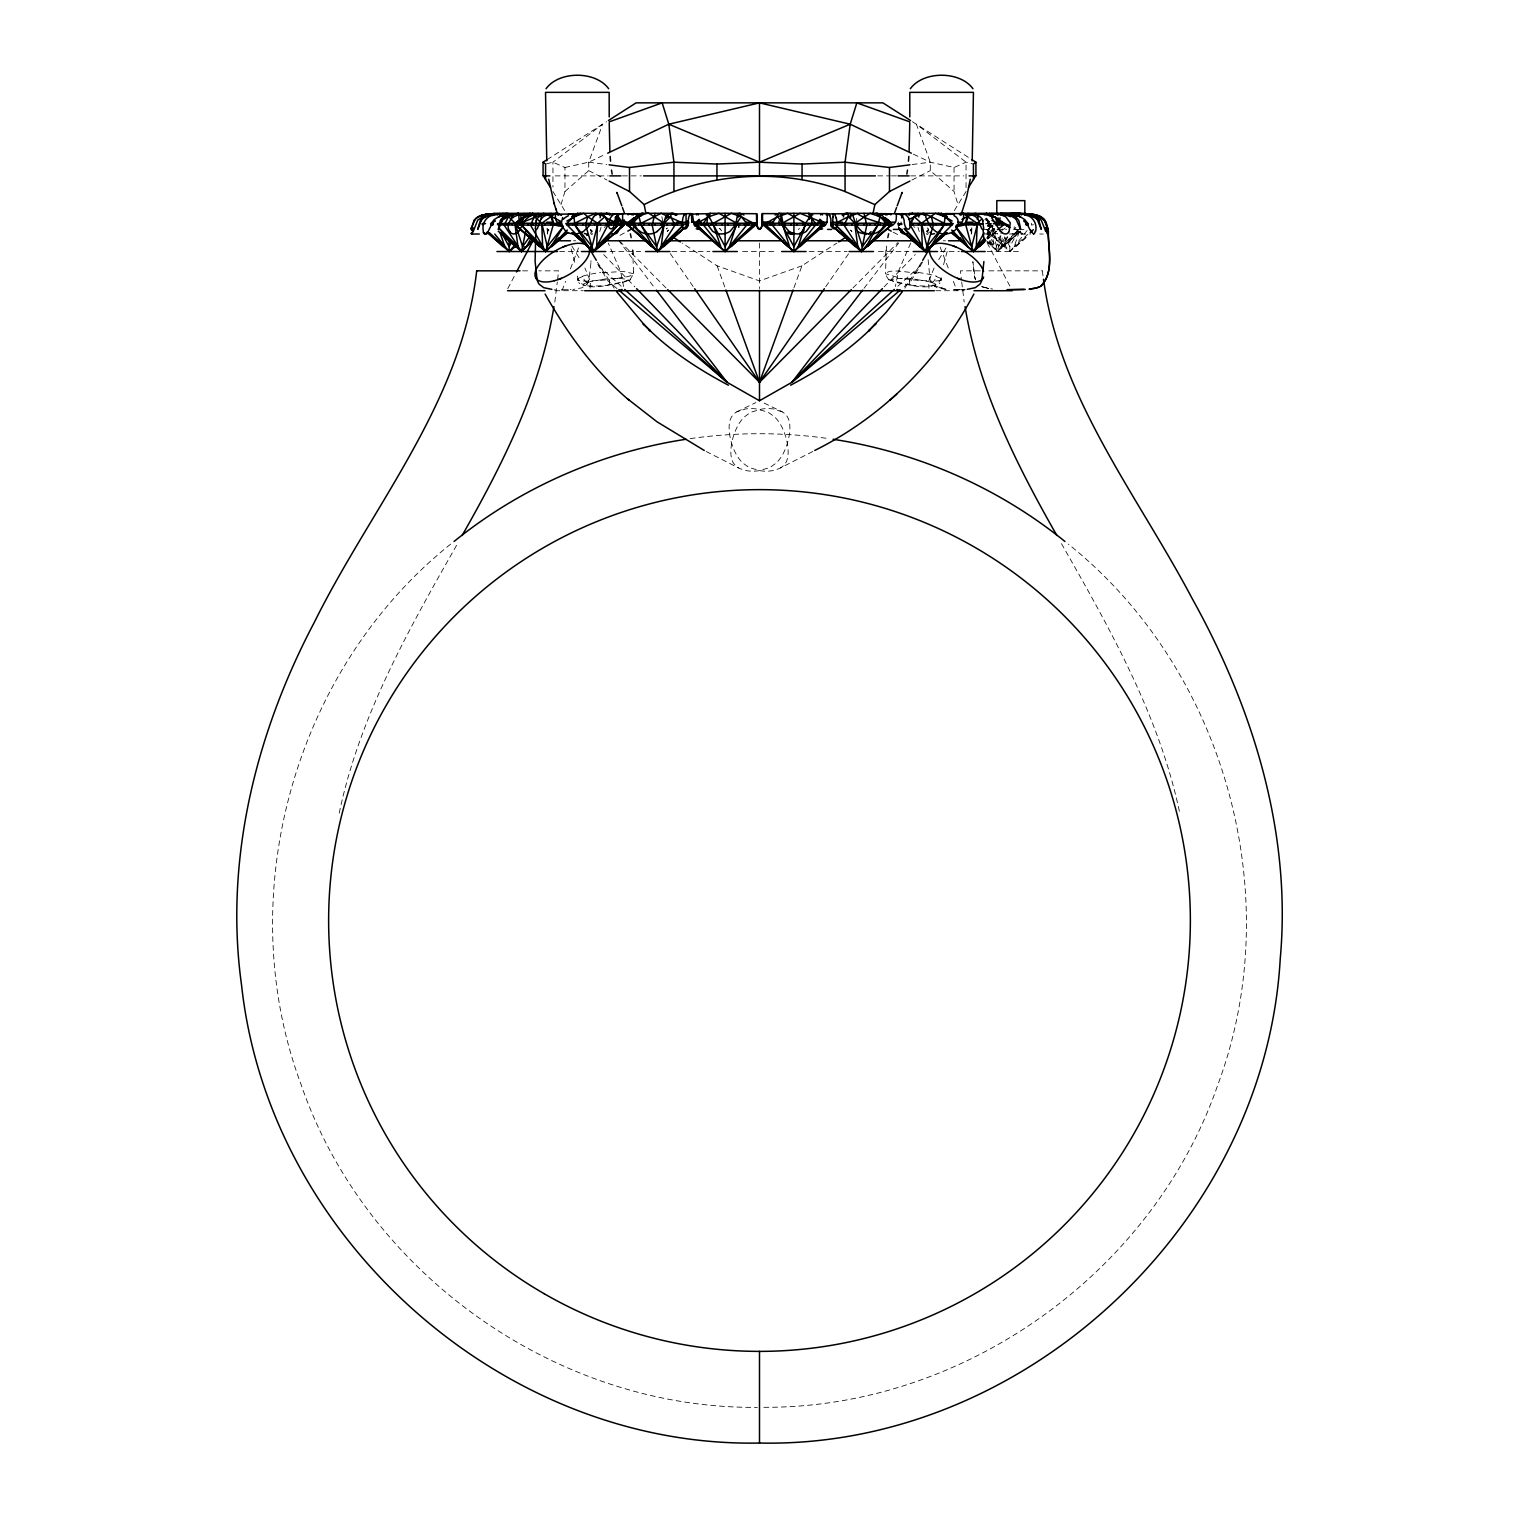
<?xml version="1.0" encoding="UTF-8"?>
<svg xmlns="http://www.w3.org/2000/svg" width="1519" height="1519" viewBox="0 0 1519 1519"><rect width="100%" height="100%" fill="white"/><g stroke="black" fill="none" stroke-linecap="round" stroke-linejoin="round"><path stroke-width="0.75" stroke-dasharray="5 3.75" d="M971.818 227.717L971.704 233.584M590.967 260.755L590.91 262.293M629.948 279.99L633.537 273.686L632.55 246.002M590.891 263.205L588.935 279.895A13.804 9.76 90 0 1 587.018 284.167L581.967 287.813L572.986 289.445M971.533 230.85L971.647 229.027M889.052 279.99C875.552 264.192 913.925 274.369 918.729 272.869M617.758 278.414C622.353 276.534 632.796 277.939 633.613 271.996M886.45 246.002L885.501 273.781L901.242 278.414M898.242 222.002L898.47 226.103M928.432 233.47L928.489 232.616M885.976 250.16L885.596 254.527M623.625 286.54L620.625 271.445L608.303 243.078M888.482 279.61C901.887 282.781 937.622 296.053 941.742 276.116M983.78 234.021L997.793 233.565M554.815 302.11L557.283 282.002M557.549 279.781L558.65 270.838L538.789 270.838M1002.179 238.008L1001.002 246.629L997.527 251.527L986.97 241.654M633.537 273.686L623.17 271.426L600.271 272.869M547.334 233.47L547.201 227.717M941.438 279.42L941.248 280.483M609.442 284.547L609.499 279.667L608.208 279.686A34.329 4.158 -7 0 1 589.372 280.806M1000.831 235.863L997.527 251.527L987.844 241.654M855.767 223.236L857.172 216.666M339.231 813.178C359.433 716.095 409.01 628.904 457.542 543.631M943.565 264.686L947.837 249.002M547.372 233.698L548.473 229.388M927.008 233.698L928.66 227.242M599.758 231.553L601.049 227.242M561.005 204.59L564.954 191.508L564.954 167.489L552.954 162.191L545.568 164.052M1019.344 231.553L1014.179 246.629L1009.85 251.527L988.015 232.768M1000.186 235.863L996.426 246.629L997.527 251.527L1020.711 231.23M1000.926 233.698L1003.186 227.242M793.924 287.794L801.918 265.806L836.779 243.135M564.954 191.508L588.707 170.641L588.707 162.191L602.625 124.216L552.954 162.191L552.954 187.008M562.011 290.718L565.619 281.357M570.422 268.882L578.853 247.027M590.075 288.23L590.397 281.357L584.91 267.99M934.09 267.99L928.603 281.357L928.925 288.23M910.697 243.078L898.375 271.445L895.375 286.54M507.764 288.629L515.435 274.066M1007.819 236.831L1002.559 246.629L997.527 251.527L987.73 236.831M1018.357 230.964L1009.85 246.629L1004.515 236.831M938.704 259.711L947.21 245.983M922.736 261.876L911.001 280.92L901.982 288.591M954.331 210.552L966.046 191.527L966.046 162.191L916.375 124.216L930.293 162.191L930.293 170.641L954.046 191.508L957.995 204.59M987.141 232.92L992.002 225.078L996.426 246.629L987.369 234.059M921.577 262.198L904.811 288.154M1007.306 236.831L1001.002 246.629L1018.433 229.692M825.709 286.749L848.684 253.616M799.431 228.382L798.424 229.654M1005.084 237.648L998.629 246.629L991.11 223.236M586.942 284.167L586.98 284.11A13.804 9.76 -90 0 0 588.935 279.895M864.064 288.249L898.659 243.116M987.73 230.47L992.002 225.078M1027.129 230.47L1014.179 246.629L1027.831 234.325M986.818 237.648L994.432 228.666M987.464 229.787L990.141 227.204L987.464 229.787M1017.141 231.704L1003.546 246.629L1020.578 231.23M939.198 283.654L939.976 282.819M1018.034 230.053L1002.559 246.629L1020.312 231.23M884.077 286.901L915.33 254.546M987.73 235.027L994.223 228.401M986.78 238.35L994.945 230.053M852.937 287.983L897.976 242.527M988.223 223.236L988.223 225.078L1009.85 251.527L1027.015 235.863M666.347 228.894L667.278 227.983L666.309 228.894M996.046 231.23L987.635 238.939L996.483 231.23M897.767 286.275L920.305 265.806M987.939 238.939L996.654 231.23M1015.964 246.629L1028.173 235.863M450.63 544.144C293.756 669.48 230.964 896.4 301.085 1084.547C366.022 1273.719 557.302 1409.176 757.335 1407.353M1002.882 229.787L1005.274 227.983M990.844 230.698C998.648 224.736 987.844 233.034 990.464 230.983M926.552 231.287L928.679 229.806M578.074 278.452L583.372 276.211A6.057 4.291 -90 0 0 587.739 282.23M971.742 229.16L970.071 230.375M928.299 230.129L926.609 231.287M577.258 276.116C581.226 296.129 616.068 282.401 629.569 280.237M629.018 280.616L630.518 279.61M547.049 159.647L606.575 121.691M619.923 235.35L625.809 232.16M812.817 451.485L778.867 468.744L771.861 470.757A72.209 48.285 64.1 0 1 760.411 470.757L750.443 467.947A34.481 23.051 64.1 0 1 747.386 466.371L743.171 463.276A23.051 15.418 64.1 0 1 739.525 459.384L737.437 456.403A33.646 22.5 64.1 0 1 734.057 449.928A42.874 28.671 64.1 0 1 729.386 432.345A35.051 23.431 64.1 0 1 729.291 424.124L730.05 420.383A23.051 15.418 64.1 0 1 731.816 416.491L734.531 413.415A34.481 23.051 64.1 0 1 736.81 411.839L745.411 409.01A72.209 48.285 64.1 0 1 756.861 409.01L766.81 411.839A34.481 23.051 64.1 0 1 769.867 413.415L774.082 416.491A23.051 15.418 64.1 0 1 777.728 420.383L779.817 423.364A33.646 22.5 64.1 0 1 783.196 429.839A42.874 28.671 64.1 0 1 787.886 447.421A35.051 23.431 64.1 0 1 787.962 455.643L787.203 459.384A23.051 15.418 64.1 0 1 785.456 463.276L782.722 466.371A34.481 23.051 64.1 0 1 780.443 467.928M911.932 180.039L930.293 170.641M736.81 411.839L755.911 402.573M564.954 167.489L588.707 162.191L605.568 154.197M913.432 154.197L930.293 162.191L954.046 167.489L966.046 162.191L973.432 164.052M1006.831 224.755C1009.451 223.312 1004.875 226.521 1006.831 223.616M911.134 285.192A29.127 3.779 7 0 0 934.508 285.23L935.058 285.021M801.918 265.806L759.5 280.92L717.082 265.806L682.221 243.135M587.264 282.382L583.714 283.92A23.639 2.886 -7.5 0 0 584.226 284.964L584.549 285.23A29.127 3.779 -7 0 0 607.866 285.192M897.482 223.616L902.286 223.749M897.482 224.679L902.286 224.546M897.995 223.749L901.166 223.236L901.166 225.078L897.995 224.546L898.337 226.103M1033.471 224.679L1031.458 225.078L1031.458 223.236M988.223 225.078L990.445 223.616M935.951 285.192L933.995 285.534M988.489 225.078L990.996 223.616L985.831 223.616M912.159 164.546L930.293 162.191M690.215 438.63C736.107 432.08 782.893 432.08 828.785 438.63M602.094 279.553C610.809 277.236 645.993 278.452 614.739 284.053A23.222 3.361 -7.1 0 1 609.214 284.794L608.227 284.85M1006.337 226.008L1008.825 225.78L1005.692 226.046M964.489 289.54L962.135 289.616M986.913 223.749L989.534 223.616L989.534 224.679L986.913 224.546M571.068 289.559L570.214 289.597M1005.977 224.679L1008.806 224.546M985.394 223.749L989.078 223.616L989.078 224.679M1009.375 234.021L1013.002 233.907M763.848 1407.297C963.122 1408.284 1153.206 1272.979 1217.915 1084.547C1288.036 896.4 1225.244 669.48 1068.37 544.144M568.296 289.673L566.986 289.692M566.34 289.692L560.72 289.692M953.381 289.692L965.116 289.673L954.464 289.711M555.119 175.881L608.265 175.881M622.448 175.881L641.303 175.881M877.697 175.881L890.4 175.881M891.482 175.881L896.552 175.881M910.735 175.881L963.881 175.881M900.653 222.211L901.754 222.211M989.477 222.211L987.578 222.894L988.508 222.211A6.418 5.962 -73.5 0 0 989.135 221.47M993.426 226.046L986.363 226.027M1008.065 225.856A19.025 18.931 47.9 0 1 1006.3 225.515L1008.065 225.856A19.006 18.38 75 0 1 1007.458 225.951M983.382 229.445L994.812 229.445M996.92 229.445L1006.565 229.445M1019.002 229.445L1025.876 229.445M1012.11 233.907L1030.774 234.021M573.498 240.78L575.815 240.78M943.185 240.78L945.502 240.78M559.638 251.508L578.625 251.508M610.068 251.508L640.6 251.508M671.892 251.508L709.848 251.508M742.601 251.508L776.399 251.508M809.152 251.508L847.089 251.508M878.4 251.508L908.932 251.508M940.375 251.508L959.362 251.508M987.16 251.527L1022.059 251.527M522.574 270.838L530.131 270.838M980.211 270.838L960.388 270.838L961.451 279.781M988.869 270.838L1042.262 270.838M958.888 289.711L964.736 289.711M554.777 290.718L583.239 290.718M935.761 290.718L964.223 290.718M1013.534 229.445L1020.54 229.445M1039.68 234.021L1043.287 234.021M555.384 289.578L554.511 289.54M992.42 226.027L992.439 226.027A4.405 3.968 56.9 0 0 991.793 226.179L991.812 226.217A4.443 3.873 36.1 0 1 992.382 226.122M945.653 289.426L936.938 287.775L932.096 284.205A13.804 9.76 -90 0 1 930.065 279.895L927.995 258.287M910.773 284.85L909.748 284.737A23.222 3.361 7.1 0 1 904.204 284.091C873.083 278.414 908.21 277.255 916.906 279.553M1008.426 225.97L1007.04 225.799M588.707 162.191L606.841 164.546M988.204 224.679L991.11 225.078L994.053 246.629L987.711 240.477M982.185 286.787L992.648 289.104M1021.945 234.002C1011.464 226.198 1027.433 239.091 1020.084 231.572M583.049 285.192L584.074 285.363M987.16 288.306L988.66 288.591L981.711 286.559L984.749 287.718M988.983 225.496L990.996 225.875L987.635 225.097M1004.591 225.021L1007.629 225.78M928.47 229.388L927.349 227.812M931.736 282.382L935.286 283.92A23.639 2.886 7.5 0 1 934.774 284.964M706.183 451.485L740.133 468.744L747.139 470.757A72.209 48.285 -64.1 0 0 758.589 470.757L768.557 467.947A34.481 23.051 -64.1 0 0 771.614 466.371L775.829 463.276A23.051 15.418 -64.1 0 0 779.475 459.384L781.563 456.403A33.646 22.5 -64.1 0 0 784.943 449.928A42.874 28.671 -64.1 0 0 789.614 432.345A35.051 23.431 -64.1 0 0 789.709 424.124L788.95 420.383A23.051 15.418 -64.1 0 0 787.184 416.491L784.469 413.415A34.481 23.051 -64.1 0 0 782.19 411.839L763.089 402.573M782.19 411.839L773.589 409.01A72.209 48.285 -64.1 0 0 762.139 409.01L752.19 411.839A34.481 23.051 -64.1 0 0 749.133 413.415L744.918 416.491A23.051 15.418 -64.1 0 0 741.272 420.383L739.183 423.364A33.646 22.5 -64.1 0 0 735.804 429.839A42.874 28.671 -64.1 0 0 731.114 447.421A35.051 23.431 -64.1 0 0 731.038 455.643L731.797 459.384A23.051 15.418 -64.1 0 0 733.544 463.276L736.278 466.371A34.481 23.051 -64.1 0 0 738.557 467.928M588.707 170.641L607.068 180.039M984.73 219.477L988.356 221.356M893.191 232.16L899.077 235.35M1014.141 226.787L1015.983 227.983M912.425 121.691L969.995 158.394M1013.762 227.983L1015.451 229.198M590.701 230.129L592.391 231.287L590.321 229.806M1014.635 228.591L1015.869 229.502M546.84 228.856L548.929 230.375M940.926 278.452L935.704 276.249A6.057 4.291 90 0 1 931.261 282.23M1016.667 230.11L1017.806 231.002M617.018 288.591L607.999 280.92L596.264 261.876M987.16 242.015L992.496 246.629L987.217 236.831M986.723 229.692L1005.521 246.629L1002.559 238.008M598.695 265.806L621.233 286.275M987.92 231.23L1003.717 246.629M986.211 218.299L989.477 221.603M666.063 287.983L617.682 239.148L654.936 288.249M721.62 230.85L719.588 228.382L721.677 230.831M603.67 254.546L634.923 286.901M578.739 282.515L579.802 283.654M614.189 288.154L597.423 262.198M670.316 253.616L693.291 286.749M571.79 245.983L580.296 259.711M552.954 191.527L564.669 210.552M985.584 218.299L988.489 223.236M1061.458 543.631C1109.99 628.904 1159.567 716.095 1179.769 813.178M987.16 242.869L1010.135 286.559M940.147 247.027L948.578 268.882M953.381 281.357L956.989 290.718M717.082 265.806L725.076 287.794M974.552 276.971L975.54 279.781L972.863 261.667L974.059 274.692M975.16 278.812L974.287 275.736M571.163 249.002L575.435 264.686M917.951 227.242L919.242 231.553M909.558 284.547L909.52 279.534L910.792 279.686A34.329 4.158 7 0 0 929.628 280.806M970.527 229.388L971.628 233.698M590.891 229.388L591.992 233.698M661.828 216.666L663.233 223.236M577.562 279.42L577.752 280.483M1042.3 270.838L1043.173 277.142M961.717 282.002L964.185 302.11M633.404 254.527L633.024 250.16M590.511 232.616L590.587 233.603M547.41 229.654L547.467 230.831M1009.85 238.008L1009.85 251.527M954.046 167.489L954.046 191.508M900.425 223.616L900.425 224.679M899.457 223.616L899.457 224.679M898.83 223.236L898.83 225.078M759.5 243.078L759.5 288.572M617.625 278.338A29.26 4.139 -7.3 0 1 609.537 279.439M582.423 276.249A18.627 2.639 -9.4 0 1 600.783 272.509M587.986 282.249A14.677 1.709 -9.2 0 1 601.771 279.724M577.866 279.952A29.924 3.779 -8.4 0 1 578.454 278.395M588.157 281.11A35.848 4.5 -7.5 0 1 578.549 280.237M909.463 279.439A29.26 4.139 7.3 0 1 901.375 278.338M918.217 272.509A18.627 2.639 9.4 0 1 936.577 276.249M917.229 279.724A14.677 1.709 9.2 0 1 931.014 282.249M940.546 278.395A29.924 3.779 8.4 0 1 941.134 279.952M940.451 280.237A35.848 4.5 7.5 0 1 930.843 281.11M1007.648 225.78A19.082 19.082 0 0 1 1006.11 225.458M547.77 233.736A10.025 1.215 82.2 0 1 547.391 233.983M901.147 223.844A19.006 8.544 85.8 0 1 898.128 225.97A19.006 6.038 86 0 0 900.691 222.344M989.306 221.641A6.437 6.171 -86.9 0 1 988.565 222.287M971.609 233.983A10.025 1.215 -82.2 0 1 971.23 233.736M986.647 218.261A6.323 5.943 88.3 0 0 987.996 221.261A6.418 6.114 -74.7 0 0 988.983 222.268A6.418 6 -89.6 0 1 988.091 221.166A6.323 5.81 85.6 0 1 986.78 218.223M990.977 224.736A19.006 16.937 -81.7 0 1 987.559 225.799M1008.084 225.647A19.025 18.741 0.2 0 1 1006.356 225.306M991.034 224.926A19.006 17.981 -78.4 0 1 987.578 225.856M927.824 234.496A12.949 7.272 24 0 1 926.362 233.983M914.666 227.432A17.146 4.5 30.3 0 1 913.697 226.407M989.913 226.977A10.386 8.525 20.2 0 1 991.451 225.894M988.945 232.578A10.139 1.842 -46.6 0 1 986.685 234.078M1022.23 233.185A11.108 1.215 38.9 0 1 1021.869 233.812M997.565 234.021A10.5 0.987 -43.1 0 1 997.413 233.926M989.913 230.983A10.139 1.462 -43.2 0 1 987.977 232.464M990.502 227.489A10.405 7.766 6.2 0 1 992.04 226.654M928.033 231.42A12.968 4.101 28.7 0 1 927.198 230.983M592.638 233.983A12.949 7.272 -24.1 0 1 591.157 234.496M605.303 226.407A17.146 4.5 -30.3 0 1 604.315 227.432M591.802 230.983A12.968 4.12 -28.7 0 1 590.967 231.42M668.417 230.11L667.145 231.553L668.398 230.091M946.204 289.256L934.109 285.762L946.204 289.256M1005.502 228.287L1005.502 228.287M851.874 231.553L850.583 230.11L851.836 231.553M987.388 226.065A19.025 16.956 81.7 0 0 990.996 225.704A19.025 18 78.4 0 1 987.388 226.065M1006.565 225.856A19.006 18.38 -75 0 0 1008.179 225.534A19.006 18.874 -57.3 0 1 1006.584 225.894"/><path stroke-width="1.5" d="M500.131 214.92L500.131 213.59L489.84 214.293A36.836 36.342 70.8 0 0 485.131 215.242L477.707 220.141L473.263 231.439M488.169 231.439L493.979 219.799L500.871 215.318A37.215 35.317 78.4 0 1 506.036 214.141L518.89 213.59L518.89 217.122A6.361 5.943 -88.8 0 0 520.239 221.204M534.517 214.407L551.454 213.59L551.454 217.122M628.125 214.92L628.125 213.609L629.55 213.875A57.304 22.158 -89.9 0 1 631.923 214.73A30.019 11.601 -90 0 1 632.265 214.939M690.879 214.92L690.898 213.609L666.974 214.255M762.367 215.584L762.367 213.59L762.025 226.027L759.747 229.445L756.975 226.027L756.671 213.723L737.968 213.59L738.063 217.407M756.633 215.584L756.671 213.723M756.633 216.685L756.69 215.166L756.614 218.204M757.734 228.344C762.614 232.369 762.671 220.844 762.367 217.502M822.52 214.92L821.969 213.818A57.209 10.025 -89.9 0 0 820.792 214.73A29.943 5.26 -90 0 0 820.64 214.939M808.754 213.609L827.437 213.59L827.02 222.211L817.906 222.211M885.577 214.92L885.577 213.609L884.172 213.875A44.716 17.241 -90 0 0 881.514 214.882M927.957 251.508L927.957 248.319M943.128 213.609L943.128 216.476M945.521 217.958A6.133 4.481 89.1 0 0 945.559 217.122L945.54 213.59L963.578 213.59L963.578 217.122A6.323 4.329 -89.4 0 1 961.736 222.173L957.597 222.211M998.097 214.92L998.097 213.59L990.939 213.59L990.977 216.401M1017.863 216.457L1017.863 213.59L1014.065 213.59L1014.065 214.939M1024.812 214.92L1024.812 213.59L1026.217 213.666M762.348 219.97L762.367 215.318M909.786 116.925L909.805 92.355L973.432 92.355L972.217 160.862M1021.622 213.97L1021.603 214.939M1045.737 231.42L1041.293 220.141L1033.85 215.318A36.855 36.361 -70.9 0 0 1029.16 214.236L1021.622 213.894M496.827 214.388L504.935 213.932M762.367 219.799L762.367 220.844M977.799 217.122L977.818 214.939M528.08 214.084L528.042 216.401M528.08 213.856L522.08 214.16M909.767 122.963L909.121 151.273M762.272 222.818L762.31 220.616M918.786 217.122L918.862 213.818M850.526 217.976L850.583 215.299M575.948 214.065L550.656 214.141A46.937 33.114 89.9 0 0 547.353 214.939L546.441 215.28A14.601 10.329 89 0 0 539.891 220.996M640.638 213.856L638.512 214.198M709.449 213.609L708.424 214.255M781.051 213.647L762.329 213.609M826.203 214.901A44.089 7.728 89.9 0 1 827.437 213.97L850.64 213.59L850.602 214.749M573.517 214.122L573.46 217.122A6.133 4.595 -87.9 0 0 573.423 217.995M640.581 216.401L640.638 213.97M709.525 214.122L709.449 217.122A6.266 2.203 -88.4 0 0 709.316 218.014M780.975 214.16L780.899 217.122A6.285 0.987 -88.4 0 0 780.956 221.47M762.291 221.983L772.924 222.211M983.894 261.534L981.939 279.781A13.804 9.76 -90 0 1 979.964 284.167L975.274 287.68L967.223 289.351M551.872 289.351L543.726 287.68L539.112 284.167A13.804 9.76 -90 0 1 537.118 279.895L535.106 261.401L535.846 229.445A1.994 0.987 -79.3 0 1 535.277 228.761L536.321 221.394M572.264 232.768L593.644 251.527L599.549 246.629L617.834 225.078L615.613 216.666C638.132 230.129 608.91 221.356 604.961 216.666L597.499 223.236L596.682 246.629L593.644 251.527L572.055 232.768M981.654 219.287L977.192 223.236L976.356 246.629L973.318 251.527L951.71 232.768M762.253 223.103L762.158 224.527M471.725 230.337C471.384 228.932 474.023 215.831 481.352 215.641M908.457 161.204L908.837 156.4M737.399 215.318L735.785 224.527L729.993 231.42A15.608 15.285 -20 0 1 712.715 231.363L706.924 223.711L707.588 215.318M1041.426 229.274L1038.977 220.844M762.12 224.85L761.987 225.951M471.763 229.73L471.915 228.42M688.05 220.844C689.284 232.217 679.752 231.116 682.582 220.312A11.241 2.07 89.1 0 1 682.885 218.166L683.702 215.641M675.708 214.995L671.303 213.325L670.62 216.666L664.107 223.236L661.183 246.629L657.708 251.527L627.157 224.546L657.708 251.527L688.259 224.546L687.765 223.236L684.86 223.616L684.86 224.679L687.765 225.078L687.765 223.236M909.748 121.843L856.849 102.855L850.203 124.216L845.058 162.191L845.058 191.527L874.849 204.59L889.488 191.508L909.881 181.065M476.7 270.838C461.624 402.858 371.433 506.928 314.357 622.258C255.989 732.88 224.071 860.21 241.578 985.318C269.091 1238.991 503.852 1448.044 759.5 1443.05C1024.888 1448.708 1265.536 1222.909 1280.251 958.527C1291.72 832.64 1252.909 707.683 1192.187 598.581C1137.522 495.023 1059.578 398.586 1043.477 279.249M906.862 174.134L907.489 170.071M946.945 232.768L925.356 251.527L898.621 228.154L925.356 251.527L930.653 246.629L944.058 225.078L945.103 216.666L941.419 213.325L909.292 213.325M970.28 179.261L966.597 197.356L960.9 215.375M470.966 229.179L474.156 220.312M553.922 306.629C540.688 388.731 502.865 463.941 462.137 535.485M471.023 228.78L471.232 227.812M873.007 213.666L874.849 204.59M525.669 231.553L521.473 251.527L498.289 231.23M887.818 237.61L888.615 233.812M688.468 218.204L689.455 215.318A43.842 7.595 90 0 1 690.594 214.103L710.265 213.609M834.14 223.616L831.235 223.236L830.741 224.546L861.292 251.527L866.798 225.078L863.988 213.325M664.79 219.799L666.082 215.318M1035.578 231.439C1037.363 224.66 1033.547 216.647 1026.255 215.318M664.733 219.97L661.79 226.958L657.176 231.439M614.682 220.844C615.062 232.084 605.796 231.116 609.556 220.312A11.241 4.443 89 0 1 610.296 218.204L612.1 215.641M615.613 216.666L623.132 223.236L623.132 225.078L597.499 225.078L592.049 246.629L593.644 251.527L623.948 225.078L599.549 246.629L623.948 225.078L623.948 223.236L615.157 217.749M957.084 224.679L965.306 223.236L983.04 223.749L977.192 225.078L971.704 246.629L973.318 251.527L984.445 242.015M492.726 215.318C485.434 216.647 481.599 224.66 483.403 231.439M982.034 279.42L982.071 279.306A30.589 13.709 30.1 0 0 982.964 278.319M620.341 226.92L617.834 231.856M979.071 214.654L975.369 213.325L967.356 216.666L965.306 223.236L971.704 246.629L956.059 226.882M617.834 225.078L596.682 246.629L608.815 223.236L604.942 216.666L595.695 213.325L587.663 216.666L585.612 225.078L592.049 246.629L574.942 225.078L573.897 216.666L577.581 213.325L609.708 213.325M850.07 240.002L861.292 251.527L866.324 246.629L877.868 225.078L880.014 216.666L877.128 213.325L845.456 213.325L842.172 214.995M523.732 216.666L521.53 225.078L553.694 225.078L561.916 224.679L561.916 223.616L541.808 223.236L534.384 216.666L532.884 213.325L523.732 216.666L516.213 223.236L516.213 225.078L521.53 225.078L539.777 246.629L515.207 224.546L545.682 251.527L553.694 223.236L551.644 216.666L543.631 213.325C532.865 218.394 495.156 234.477 529.618 213.325L525.935 216.666L529.884 215.337M917.913 213.325L914.058 216.647L910.185 225.078L925.356 251.527L933.388 225.078L931.337 216.666L923.305 213.325L908.533 219.477M699.215 219.287L694.696 223.616L703.506 223.236L710.132 213.325L740.057 213.325L743.949 214.995M763.506 223.616L772.317 223.236L778.943 213.325L808.867 213.325L812.76 214.995M740.057 213.325L741.177 216.666L736.772 223.236L729.424 246.629L725.095 251.527L694.544 225.078L694.544 223.236M808.867 213.325L809.988 216.666L805.583 223.236L798.234 246.629L793.905 251.527L763.354 225.078L763.354 223.236M684.177 228.154L663.727 246.629L683.36 225.078L664.107 225.078L656.607 246.629L657.708 251.527L668.93 240.002M901.773 193.331L902.096 192.419L897.178 205.843M894.463 213.382L896.552 207.571M793.108 289.977L759.5 382.275L667.733 289.673M694.544 225.078L696.879 225.078L725.095 251.527L755.646 225.078L755.646 223.236M763.354 225.078L765.671 225.078L793.905 251.527L824.456 225.078L824.456 223.236L819.785 219.287M546.062 88.729C559.03 70.747 595.695 70.747 608.663 88.729M824.456 223.236L800.095 213.325L782.228 223.236L772.317 223.236L772.317 225.078L789.576 246.629L782.228 223.236L777.823 216.666L765.671 223.236L765.671 225.078L787.791 246.629M910.337 88.729C923.305 70.747 959.97 70.747 972.938 88.729M540.27 221.394L537.251 228.78A1.994 1.671 -68.8 0 1 535.922 229.464M655.012 213.325L652.202 225.078L656.607 246.629L641.132 225.078L638.986 216.666L641.872 213.325L673.544 213.325L676.828 214.995M699.537 227.812L698.132 229.388L696.234 228.78M986.116 213.325C1001.477 218.546 1029.066 242.356 989.382 213.325L993.065 216.666L989.116 215.337M615.594 218.204L617.796 215.318A44.867 17.336 90 0 1 620.493 214.046L622.6 213.59L622.6 217.122A6.361 2.392 -90 0 0 623.512 222.268L632.588 222.211M477.877 229.274L481.067 220.844M516.517 271.996L532.941 240.78L535.296 240.78M531.783 236.831L526.504 246.629L521.473 251.527L510.251 240.002M511.295 242.717L509.15 246.629L501.707 232.92M755.646 225.078L736.772 225.078L725.095 246.629L709.012 216.666L696.879 223.236L696.879 225.078L718.981 246.629M824.456 225.078L805.583 225.078L793.905 246.629L782.228 225.078L765.671 225.078M502.067 220.844L498.517 229.426M984.065 232.92L976.356 246.629L984.483 238.35M1003.85 223.616L1003.622 225.078L1003.622 223.236M922.698 260.3L930.52 246.989M973.869 294.078C938.21 360.895 882.805 416.7 814.754 450.44M968.495 187.521L975.92 175.482L975.92 162.191L971.951 159.647M524.169 217.768L515.378 223.236L515.378 225.078L545.682 251.527L547.713 248.262M563.15 227.034L550.998 246.629L545.682 251.527L530.511 225.078L534.384 216.666L538.258 213.325M925.356 251.527L928.394 246.629M593.492 216.97L588.935 226.179L583.448 231.458A17.962 15.779 -69 0 1 581.853 232.407M530.283 213.325L525.593 216.666L518.074 213.325L508.542 216.666L504.118 225.078L521.473 251.527L533.53 240.002M885.178 217.976C907.508 233.034 856.697 216.666 857.893 213.325L848.38 216.666L843.956 225.078L861.292 251.527L891.843 224.546L866.324 246.629L886.431 225.078L891.159 225.078L867.311 246.629L873.349 240.002M824.361 288.705L759.5 382.275L694.639 288.705M521.473 251.527L524.947 246.629M861.292 251.527L869.514 242.015M848.38 216.666L835.64 223.236L854.893 223.236L870.083 213.325L880.014 216.666L886.431 223.236L886.431 225.078L877.868 225.078L862.393 246.629L854.893 223.236L848.38 216.666L847.697 213.325L843.292 214.995M530.34 235.863L522.574 246.629L515.055 223.236L508.542 216.666L507.878 213.325L499.105 216.666L505.637 213.325L502.732 216.666M902.305 291.743L886.185 312.306L868.583 330.971L870.026 329.566C846.767 352.275 819.216 370.066 790.564 385.199M618.822 290.129L727.031 382.275L759.5 400.75L791.969 382.275L862.621 290.129M1025.591 224.546C1030.034 226.331 1027.262 221.128 1024.509 220.616M562.941 226.882L547.296 246.629L541.808 223.236L555.593 213.325L561.498 215.337M938.343 213.325L945.103 216.666L951.862 223.236L951.862 225.078L944.058 225.078L926.951 246.629L921.501 223.236L914.058 216.666L910.185 223.236L953.229 223.616L930.653 246.629L946.736 232.768M645.651 240.002L651.689 246.629L627.841 225.078L627.651 223.236L641.132 223.236L661.107 213.325L683.36 223.236L664.107 223.236L648.917 213.325C645.385 209.964 611.625 236.242 633.822 217.976M493.409 224.546C488.966 226.331 491.738 221.128 494.491 220.616M696.879 223.236L699.613 219.951M559.201 237.648L545.682 251.527M985.299 239.451L979.223 246.629L984.274 242.015M562.676 217.559L560.948 224.565L565.865 231.458A18 15.968 -65.8 0 0 568.182 232.73M940.394 235.863L931.261 246.629L946.413 232.768M518.625 231.458L525.859 219.363L530.53 215.641M487.333 232.768L509.15 251.527L513.479 246.629M822.614 228.856L820.792 229.388L819.387 227.812M804.026 230.11L802.829 231.287M532.713 240.002L526.504 246.629L533.606 240.477M900.178 290.129L791.969 382.275L882.425 288.61M638.986 216.666L632.569 223.236L632.569 225.078L652.676 246.629L641.132 225.078L627.841 225.078L627.841 223.236M567.309 230.053L550.998 246.629L567.062 232.768M598.961 246.629L605.492 240.002M951.938 232.768L973.318 251.527L983.515 241.654M851.267 289.673L759.5 382.275L725.892 289.977M874.602 324.99L875.969 323.623L868.583 330.971M683.36 225.078L661.183 246.629L675.044 225.078L670.62 216.666M731.209 246.629L753.329 225.078L753.329 223.236L741.177 216.666L731.285 213.325L713.417 223.236L703.506 223.236L703.506 225.078L720.765 246.629L713.417 225.078L696.879 225.078M800.019 246.629L822.121 225.078L819.387 219.951M1030.186 232.768L1033.338 229.692M636.765 215.318C632.037 220.008 634.866 228.23 639.993 231.439M843.596 214.426L845.115 213.609M566.739 232.768L551.587 246.629L567.29 232.768M997.736 229.692L1003.85 224.679M791.969 382.275L894.292 289.426M753.329 225.078L729.424 246.629L746.683 225.078L746.683 223.236L741.177 216.666M822.121 225.078L798.234 246.629L815.494 225.078L815.494 223.236L809.988 216.666M889.868 400.238L896.685 394.218M494.605 220.616L490.922 223.749M662.74 246.629L684.044 228.154M978.616 246.629L985.774 240.477M629.189 221.926L633.803 217.976M921.501 223.236L935.267 213.325L945.103 216.666L952.128 221.052M504.175 218.204L509.473 215.318A43.823 40.443 89.9 0 1 515.549 214.084L528.08 213.59M1028.078 224.546L1025.933 224.546M494.738 234.059L509.15 251.527L515.283 246.629M831.425 223.236L830.836 224.679M454.048 541.486C520.504 487.713 601.429 452.149 685.923 439.276M515.378 225.078L516.707 224.546L515.378 223.236M975.92 162.191L973.432 164.052L973.432 179.527M512.644 213.704C512.909 219.192 504.593 224.812 509.852 231.439M1020.711 229.407L1018.926 220.844A11.355 10.595 -85.7 0 0 1016.857 218.185L1011.54 215.318A44.867 41.393 89.9 0 0 1005.103 214.046L998.097 213.59M953.305 231.458C959.135 228.363 960.616 218.641 953.97 215.641M621.518 223.616L623.948 223.236M622.106 289.483L617.682 290.718M688.259 224.546L687.575 223.236M838.716 241.882L846.463 236.85M595.486 214.995L594.043 216.23A14.791 5.544 -88.7 0 0 593.511 217.084M482.396 215.318L476.074 218.204A11.355 11.336 0 0 0 473.795 220.844M550.505 187.521L543.08 175.482L543.08 162.191L547.049 159.647M608.416 120.514L636.138 102.855L882.862 102.855L910.584 120.514M566.872 221.052L580.657 213.325M495.308 221.052L491.605 223.236L491.415 225.078L493.067 224.546M540.536 216.23L543.384 214.957A47.108 33.228 -89.9 0 1 546.669 214.16L551.245 213.609M627.651 225.078L629.322 223.749M834.14 224.679L831.235 225.078L831.235 223.236M577.581 213.325L571.695 216.666L577.182 214.654M1040.724 286.313C1054.623 272.604 1047.939 249.211 1048.376 231.382A51.19 51.19 0 0 0 1048.091 229.445L1046.249 222.856L1043.325 218.565L1031.895 214.217L1037.211 215.318M1025.933 223.749L1028.078 223.749M627.765 231.097L633.632 227.907M1040.249 286.559C1055.135 272.679 1047.863 247.806 1048.072 229.388M501.27 220.426L508.542 216.666M587.663 216.666L583.733 213.325L573.897 216.666L567.138 223.236L567.138 225.078L574.942 225.078L588.347 246.629L565.771 223.616L574.942 223.236L587.663 216.666L597.499 223.236L617.834 223.236M961.907 219.477L967.356 216.666L977.192 223.236M636.974 215.831L641.872 213.325M525.954 216.647L532.694 213.325M908.989 214.995L912.368 213.325M1025.591 223.749L1027.395 223.236L1027.585 225.078L1024.395 220.616M607.676 153.191L668.797 124.216L759.5 102.855L850.203 124.216L911.324 153.191M997.186 214.995L1000.926 213.325L1020.673 213.438M609.119 181.065L629.512 191.508L644.151 204.59C705.879 172.919 779.836 166.767 845.058 191.527M499.105 216.666L506.757 213.325M637.258 215.831L642.993 213.325M842.741 214.995L846.577 213.325M1036.736 287.85L1039.755 286.787M490.295 214.995L494.207 213.325L558.669 213.325M706.24 214.995L710.132 213.325M775.051 214.995L778.943 213.325M850.203 124.216L759.5 162.191L716.949 164.052L673.942 162.191L629.512 167.489L609.119 164.83M506.473 215.641L502.162 218.204A11.26 10.424 87.7 0 0 500.378 220.312L498.27 229.407M991.964 220.426L997.47 223.236L1002.787 223.236L1002.787 225.078L995.515 224.679M903.083 214.426L906.463 213.609M486.896 215.641L482.282 218.204A11.241 11.089 84.7 0 0 480.403 220.312L477.612 229.331M637.524 215.831L641.929 214.16M1039.262 286.996L1036.262 287.964M908.875 214.654L912.539 213.325M609.252 121.843L662.151 102.855L668.797 124.216L673.942 162.191L673.942 191.527M959.476 214.654L963.407 213.325L967.356 216.666M498.992 214.654L502.96 213.325M709.012 216.666L718.905 213.325L736.772 223.236L753.329 223.236L755.494 224.679M777.823 216.666L787.715 213.325L805.583 223.236L822.121 223.236M827.988 213.628L828.083 214.92M516.821 215.318L517.827 215.014M597.366 214.16L642.1 213.609M568.353 214.426L573.536 213.59M834.823 228.154L855.273 246.629L835.64 225.078L877.868 225.078M995.268 216.666L997.47 223.236L993.35 223.749M574.942 225.078L597.499 225.078M498.973 228.154L517.998 246.629L515.055 225.078L497.567 224.679L497.567 223.616L515.055 223.236L525.574 216.666L524.169 213.325M943.052 214.065L945.54 213.742M641.132 225.078L664.107 225.078M521.53 223.236L541.808 223.236M910.185 225.078L944.058 225.078M854.893 223.236L877.868 223.236M713.417 225.078L736.772 225.078M782.228 225.078L805.583 225.078M713.417 223.236L736.772 223.236M782.228 223.236L805.583 223.236M977.192 225.078L959.704 224.546M574.942 223.236L597.499 223.236M641.132 223.236L664.107 223.236M489.061 214.046L487.846 214.198A38.032 37.937 -41.4 0 0 482.358 215.147M668.797 124.216L759.5 162.191L802.051 164.052L845.058 162.191L889.488 167.489L909.881 164.83M621.518 224.679L623.948 225.078M489.517 214.863A43.842 43.197 -89.7 0 1 494.416 214.084L504.935 213.59M481.789 215.261A43.975 43.975 0 0 1 488.415 214.084L494.188 213.59L494.188 214.92M488.833 214.008L491.966 213.761M491.947 213.723L493.086 213.685M483.745 223.749L482.207 224.679L482.207 223.616L485.529 223.616M500.036 213.647L495.422 214.065A43.728 43.045 89.7 0 0 488.928 215.261L483.308 218.204A11.355 11.108 -82.4 0 0 481.086 220.863M493.067 213.647L494.207 213.609M518.89 213.59L513.897 214.008A43.424 40.064 -89.8 0 0 506.454 215.546M1025.287 289.407L1007.932 289.711M1024.186 289.464L1006.964 289.692M543.099 175.881L549.916 175.881M609.878 175.881L620.91 175.881M643.6 175.881L875.4 175.881M898.09 175.881L909.121 175.881M969.084 175.881L975.901 175.881M960.331 213.325L1024.812 213.325L1032.597 216.666M575.872 213.609L575.872 216.476M876.919 213.609L921.577 214.122A42.893 18.646 -76.4 0 1 923.704 214.73M967.546 217.122L967.546 213.59L984.597 214.426M1000.11 214.92L1000.11 213.59L1012.945 214.198M1017.863 213.59L1021.622 213.59M517.219 222.211L520.409 222.211M546.783 222.211L553.334 222.211A6.323 4.519 90 0 1 551.473 217.122M561.403 222.211L557.245 222.211A6.323 4.329 89.4 0 1 555.441 217.122L555.422 213.59M609.613 222.211L618.328 222.211M676.354 222.211L683.132 222.211M684.253 222.211L686.512 222.211M691.999 222.211L701.094 222.211M746.057 222.211L756.747 222.97A19.025 1.386 -86.2 0 0 757.013 220.901M834.766 222.211L832.507 222.211A6.361 1.196 -90 0 0 832.944 217.122M835.887 222.211L842.627 222.211M886.393 222.211L895.451 222.211A6.361 2.297 -89.5 0 0 896.343 217.122L896.4 213.59L898.488 214.008A43.424 16.747 -89.9 0 1 901.583 215.546M972.901 222.211L965.666 222.211A6.323 4.519 -90 0 0 967.527 217.122M998.591 222.211L1001.78 222.211L996.939 218.85M472.105 234.04L479.32 234.021M555.043 240.78L570.498 240.78M604.429 240.78L647.607 240.78M667.164 240.78L713.322 240.78M736.164 240.78L782.836 240.78M805.678 240.78L851.836 240.78M871.393 240.78L914.571 240.78M948.502 240.78L963.957 240.78M496.941 251.527L557.549 251.527M581.435 251.527L605.853 251.527M645.499 251.527L669.936 251.527M712.886 251.527L737.323 251.527M781.677 251.527L806.114 251.527M849.064 251.527L873.501 251.527M913.147 251.527L937.565 251.527M961.451 251.527L985.185 251.527M476.738 270.838L520.011 270.838M507.555 290.718L544.998 290.718M584.682 290.718L934.318 290.718M974.002 290.718L1012.319 290.718M827.589 229.426L831.615 229.445M893.324 229.426L902.153 229.445M1014.065 213.59L1021.85 214.35M1018.888 214.92L1018.888 213.59L1024.603 214.065A42.342 41.697 89.6 0 1 1029.464 214.882M990.939 213.59L996.939 214.16M1018.983 213.647L1023.597 214.065A42.228 41.583 -89.6 0 1 1031.116 215.565M1031.458 214.16L1024.793 213.609L1031.686 214.198M901.318 290.718L896.894 289.483M967.546 213.59L972.331 214.141A47.108 33.228 89.9 0 1 975.616 214.939L978.464 216.23M963.578 213.59L968.344 214.141A46.937 33.114 -89.9 0 1 971.647 214.939L972.616 215.318A14.601 10.329 -89 0 1 979.109 220.996M1026.464 213.723L1028.154 213.856M1000.167 213.723L1003.451 214.065A42.342 39.057 -89.8 0 1 1010.515 215.565M945.54 213.59L950.723 214.407M1028.458 213.837L1032.274 214.274M493.067 223.749L491.415 223.236L493.409 223.749M880.014 216.666L891.159 223.236L891.159 225.078L889.678 223.749M612.499 213.609L615.252 214.198M833.077 439.276C917.571 452.149 998.496 487.713 1064.952 541.486M1020.502 229.445L1016.572 220.312A11.241 10.31 87.8 0 0 1014.806 218.223L1010.477 215.641M1001.154 214.995L1004.553 216.23M850.64 213.59L852.14 214.388M673.942 213.609L675.461 214.426M827.437 213.59L828.444 214.065A42.342 7.424 -89.9 0 1 829.792 215.584M1036.604 215.318L1044.464 219.799L1047.977 228.856M1016.04 213.325L1020.009 214.654M1000.926 213.325L1010.458 216.666L1011.122 213.325L1019.895 216.666L1013.363 213.325L1016.268 216.666M941.818 214.654L947.305 216.666L941.419 213.325M606.461 213.325L610.125 214.654M1037.648 215.641C1044.977 215.831 1047.616 228.932 1047.275 230.337M1031.097 215.641L1035.711 218.204A11.241 11.051 85.2 0 1 1037.61 220.312L1041.18 229.35M880.45 214.198L878.343 213.628L878.4 216.401M1012.243 213.325L1019.895 216.666M876.007 213.325L879.824 214.995M672.423 213.325L676.259 214.995M1035.882 216.021L1036.85 216.476M986.306 213.325L993.046 216.647M606.632 213.325L610.011 214.995M877.128 213.325L880.393 214.995M931.337 216.666L944.058 223.236M551.644 216.666L560.739 221.356M704.246 450.44L656.967 421.769L627.442 398.756M887.324 228.97L891.235 231.097M728.436 385.199C699.784 370.066 672.233 352.275 648.974 329.566L650.417 330.971L643.031 323.623L650.417 330.971M1023.692 221.052L1027.395 223.236M672.537 236.85L680.284 241.882M617.189 215.128L620.36 219.799M543.08 162.191L545.568 164.052L545.568 179.527M810.576 214.293L809.437 213.59L809.532 217.122M601.087 213.325L604.942 216.647L608.815 223.236M834.956 228.154L856.26 246.629M500.473 232.768L516.441 246.629M629.132 400.238C594.347 370.902 567.441 333.477 545.131 294.078M489.46 232.768L504.821 246.629L500.397 233.698M500.112 232.768L515.454 246.629L498.84 228.401M624.708 289.426L727.031 382.275L656.379 290.129M952.261 232.768L967.413 246.629L959.799 237.648M899.229 228.154L919.451 246.629L904.223 228.666M572.587 232.768L587.739 246.629L578.606 235.863M991.584 217.559L1000.451 231.458M882.197 215.318C886.925 220.027 884.077 228.23 878.931 231.439A16.367 15.646 64.4 0 1 870.444 234.078A16.557 15.817 63.5 0 1 868.526 233.907M835.64 225.078L857.817 246.629L854.893 225.078M649.486 242.015L657.708 251.527M488.814 232.768L503.036 246.629M909.634 220.692A11.336 4.652 -88.3 0 0 908.742 218.052L906.463 215.318A43.823 16.899 89.9 0 0 903.919 214.084L901.678 213.59L903.387 218.204A11.26 4.234 89.1 0 1 904.128 220.331C904.014 230.622 912.311 233.508 909.539 220.844M951.691 230.053L968.002 246.629L955.85 227.034M913.508 240.002L920.039 246.629M533.853 240.002L540.384 246.629M904.432 228.401L922.318 246.629L921.501 225.078M521.53 225.078L542.644 246.629L541.808 225.078M636.575 288.61L727.031 382.275M644.398 324.99L616.695 291.743M901.033 231.856L898.982 228.344M971.287 248.262L973.318 251.527M590.606 246.629L593.644 251.527M588.48 246.989L596.302 260.3M925.793 217.255L927.141 220.141M1056.863 535.485C1016.135 463.941 978.312 388.731 965.078 306.629M1030.812 231.439L1025.002 219.799L1018.11 215.318A37.31 35.317 -64.6 0 0 1012.945 214.312M811.355 215.318L812 223.711L806.247 231.439A15.608 15.228 31.1 0 1 789.007 231.306L783.139 224.527L781.544 215.318M852.843 215.318L856.127 225.363L861.71 231.439A16.31 15.342 56.5 0 0 868.545 233.793M829.773 215.641L830.608 218.204M978.73 221.394L981.749 228.78A1.994 1.671 68.8 0 0 983.078 229.464L983.856 240.458M927.217 220.312L930.748 226.958L935.666 231.439A18.019 15.703 67.2 0 0 938.191 232.673A20.013 17.62 69.6 0 0 950.97 232.73A18.057 15.987 68.4 0 0 953.286 231.439M982.679 221.394L983.742 228.78A1.994 0.987 79.3 0 1 983.154 229.483M621.822 205.843L616.904 192.419L617.227 193.331M757.544 227.812L756.785 223.16M622.448 207.571L624.537 213.382M555.802 208.806L558.1 215.375M548.72 179.261L554.245 203.907M553.998 203.147L556.068 209.66M836.172 218.204L835.165 215.318A43.728 7.671 90 0 0 834.007 214.084L833.096 213.609L833.001 217.122M630.385 233.812L631.182 237.61M644.151 204.59L645.993 213.666M620.606 220.863L620.815 222.799M611.511 170.071L612.138 174.134M756.88 224.926L756.785 223.635M836.551 220.844C839.21 232.255 829.355 230.926 830.95 220.312A11.241 1.861 89.1 0 0 830.589 218.261M610.163 156.4L610.543 161.204M546.783 160.862L545.53 92.355L609.157 92.355L609.214 116.925M756.766 223.521L756.671 218.603L756.633 219.799M609.878 151.273L609.233 122.963M756.69 221.983L756.671 217.502M668.322 213.666L668.417 217.692M600.176 213.666L600.252 217.122A6.304 1.69 89.3 0 0 600.157 217.73M541.22 215.489L541.201 213.704M541.239 215.66L541.239 217.122A6.133 4.196 89.1 0 0 541.391 219.097M762.367 215.014L762.386 217.559M497.397 214.939L497.378 213.59M901.678 215.793L901.678 217.122A6.361 2.525 -90 0 1 901.621 217.863M890.875 214.92L890.875 213.609L889.678 213.818A57.304 22.101 89.9 0 0 887.096 214.73A30.019 11.582 89.9 0 0 886.773 214.939M696.462 214.92L697.088 213.875A57.19 9.911 89.9 0 1 698.17 214.73A29.943 5.184 89.9 0 1 698.303 214.957M691.601 213.59L691.601 217.122A6.361 1.025 -90 0 0 691.98 222.344M633.423 214.92L633.423 213.609L634.847 213.875A44.735 17.298 89.9 0 1 637.505 214.882M591.043 250.54L591.043 251.508M520.903 213.59L520.903 217.122A6.361 5.848 -90 0 0 521.833 220.616M501.137 214.92L501.137 213.59M1027.964 223.616L1027.888 224.679M1026.901 223.616L1026.901 224.679M1026.635 223.616L1026.635 224.679M1024.812 214.768L1024.812 200.641L996.806 200.641L996.806 212.413M1001.856 223.616L1001.856 224.679M999.179 223.616L999.179 224.679M997.47 223.236L997.47 225.078M980.154 223.616L980.154 224.679M974.211 223.616L974.211 224.679M968.23 223.616L968.23 224.679M962.457 223.616L962.457 224.679M950.267 223.616L950.267 224.679M946.337 223.616L946.337 224.679M941.609 223.616L941.609 224.679M936.236 223.616L936.236 224.679M930.463 223.616L930.463 224.679M924.482 223.616L924.482 224.679M918.539 223.616L918.539 224.679M912.862 223.616L912.862 224.679M890.647 223.616L890.647 224.679M890.381 223.616L890.381 224.679M889.488 167.489L889.488 191.508M888.007 223.616L888.007 224.679M884.609 223.616L884.609 224.679M880.298 223.616L880.298 224.679M875.267 223.616L875.267 224.679M869.703 223.616L869.703 224.679M863.855 223.616L863.855 224.679M857.855 223.616L857.855 224.679M852.007 223.616L852.007 224.679M846.501 223.616L846.501 224.679M841.564 223.616L841.564 224.679M837.387 223.616L837.387 224.679M831.918 223.616L831.918 224.679M823.127 223.616L823.127 224.679M820.849 223.616L820.849 224.679M817.507 223.616L817.507 224.679M813.273 223.616L813.273 224.679M808.298 223.616L808.298 224.679M802.754 223.616L802.754 224.679M802.051 164.052L802.051 179.527M796.886 223.616L796.886 224.679M793.905 213.325L793.905 251.527M790.924 223.616L790.924 224.679M785.057 223.616L785.057 224.679M779.513 223.616L779.513 224.679M774.538 223.616L774.538 224.679M770.285 223.616L770.285 224.679M766.962 223.616L766.962 224.679M764.665 223.616L764.665 224.679M759.5 102.855L759.5 175.482M759.5 290.338L759.5 400.75M759.5 1351.378L759.5 1443.05M754.335 223.616L754.335 224.679M752.038 223.616L752.038 224.679M748.715 223.616L748.715 224.679M744.462 223.616L744.462 224.679M739.487 223.616L739.487 224.679M733.943 223.616L733.943 224.679M728.076 223.616L728.076 224.679M725.095 213.325L725.095 251.527M722.114 223.616L722.114 224.679M716.949 164.052L716.949 179.527M716.246 223.616L716.246 224.679M710.702 223.616L710.702 224.679M705.727 223.616L705.727 224.679M701.493 223.616L701.493 224.679M698.151 223.616L698.151 224.679M695.873 223.616L695.873 224.679M687.082 223.616L687.082 224.679M681.613 223.616L681.613 224.679M677.436 223.616L677.436 224.679M672.499 223.616L672.499 224.679M666.993 223.616L666.993 224.679M661.145 223.616L661.145 224.679M655.145 223.616L655.145 224.679M649.297 223.616L649.297 224.679M643.733 223.616L643.733 224.679M638.702 223.616L638.702 224.679M634.391 223.616L634.391 224.679M630.993 223.616L630.993 224.679M629.512 167.489L629.512 191.508M628.619 223.616L628.619 224.679M628.353 223.616L628.353 224.679M627.271 223.616L627.347 224.679M623.777 223.616L623.777 224.679M623.436 223.616L623.436 224.679M622.201 223.616L622.201 224.679M619.543 223.616L619.543 224.679M615.879 223.616L615.879 224.679M611.36 223.616L611.36 224.679M606.138 223.616L606.138 224.679M600.461 223.616L600.461 224.679M594.518 223.616L594.518 224.679M588.537 223.616L588.537 224.679M582.764 223.616L582.764 224.679M577.391 223.616L577.391 224.679M572.663 223.616L572.663 224.679M568.733 223.616L568.733 224.679M556.543 223.616L556.543 224.679M550.77 223.616L550.77 224.679M544.789 223.616L544.789 224.679M538.846 223.616L538.846 224.679M533.169 223.616L533.169 224.679M528.004 223.616L528.004 224.679M523.485 223.616L523.485 224.679M519.821 223.616L519.821 224.679M517.144 223.616L517.144 224.679M515.909 223.616L515.909 224.679M515.568 223.616L515.568 224.679M512.15 223.616L512.15 224.679M509.15 240.173L509.15 251.527M506.662 223.616L506.662 224.679M501.726 223.616L501.726 224.679M492.365 223.616L492.365 224.679M492.099 223.616L492.099 224.679M491.036 223.616L491.112 224.679M561.422 278.319A30.589 13.709 -30.1 0 1 558.574 279.42M536.948 279.42A30.589 13.709 -30.1 0 1 536.017 278.319M563.074 246.97A30.589 13.709 -30.1 0 1 565.922 245.85M587.549 245.85A30.589 13.709 -30.1 0 1 588.499 246.97M983.628 277.047A30.551 13.69 30.1 0 1 941.761 268.958A30.551 13.69 30.1 0 1 941.59 243.344A30.551 13.69 30.1 0 1 983.59 271.445M960.388 279.42A30.589 13.709 30.1 0 1 957.54 278.319M930.482 246.97A30.589 13.709 30.1 0 1 931.432 245.85M953.059 245.85A30.589 13.709 30.1 0 1 955.907 246.97M487.105 232.103A16.31 3.949 -78.9 0 1 485.472 233.774M488.188 232.141A16.367 4.329 -82.5 0 1 485.434 234.002A16.462 4.367 -82.3 0 1 484.922 233.888A16.253 4.31 -82 0 1 484.219 232.692M485.15 215.337A36.931 36.323 50.7 0 1 489.877 214.369M473.51 227.983A15.608 1.063 -79.2 0 1 471.346 232.958M482.415 215.375A38.127 37.785 -26.8 0 1 487.865 214.312M473.358 230.356A15.608 1.766 -79.2 0 1 471.213 233.546M492.764 215.451A35.469 34.481 -55.6 0 1 496.846 214.54M483.137 232.198A16.31 4.614 -78.7 0 0 484.903 233.926A16.557 4.386 -82.1 0 0 485.434 234.021M512.663 217.976A6.285 5.582 88.6 0 1 512.606 217.122M517.884 215.356A42.893 37.538 -64 0 1 522.099 214.483M512.852 217.483A17.582 15.912 -78 0 1 516.878 215.527M509.795 231.591A18.019 8.165 -77.7 0 0 510.84 232.825A20.013 8.905 -79.4 0 0 517.238 232.521M518.644 231.647A18.057 7.804 -79 0 1 517.238 232.882M530.663 216.04A34.102 26.526 86.1 0 1 534.536 214.54M563.131 219.344A26.203 15.228 -75.3 0 1 568.353 215.774M581.815 232.274A19.842 17.563 -69.1 0 1 568.201 232.711M595.6 215.432A43.045 18.38 80.1 0 1 597.404 214.35M615.879 214.16A36.114 14.886 -86.2 0 1 617.246 214.616M619.98 220.179A11.127 6.133 -77.8 0 1 620.189 221.204M617.568 232.597A7.215 6.551 71.6 0 1 611.284 233.641M562.827 225.818A19.88 13.804 -75.8 0 1 556.713 223.179M636.746 216.401A37.31 10.899 -81.7 0 1 638.474 214.901M639.993 231.439A16.31 15.532 -52.2 0 0 648.518 233.926A16.443 15.722 -64.1 0 0 650.474 233.907A16.234 15.513 -63.3 0 0 657.233 231.534M666.575 218.375A36.304 6.57 86.6 0 1 667.145 216.571M675.48 214.065A35.298 6.779 -86.4 0 1 675.993 214.084M629.682 225.97A19.025 6.057 86 0 1 624.195 219.913M707.493 217.084A36.95 5.203 -83.3 0 1 708.272 215.527M738.747 227.337A38.032 1.861 86.8 0 1 738.728 224.964M740.133 215.869A34.994 1.899 -88 0 1 740.285 215.204M695.151 226.065A19.006 1.937 86.2 0 1 692.759 216.116M781.241 215.318A38.108 2.297 -83.1 0 1 781.658 214.331M810.576 214.179A36.836 5.639 86.9 0 1 811.279 213.856M793.621 233.356A10.025 9.855 -41.7 0 1 790.81 233.983M778.905 222.23A34.918 1.462 -89.1 0 1 778.981 221.033M809.399 217.122A6.266 1.937 89.3 0 1 809.285 219.42M762.31 222.287A19.006 1.386 86.2 0 1 762.025 220.407M852.178 214.103A35.469 6.835 -82.3 0 1 852.975 214.388M880.431 213.837A37.215 11.506 86.2 0 1 882.159 214.046M843.292 216.989A35.222 6.152 -89.5 0 1 843.691 216.078M832.925 225.23A19.006 4.652 86.1 0 1 830.988 225.913M924.103 214.92A17.582 7.329 -84.4 0 1 926.058 216.23M950.704 213.799A34.102 21.361 86.9 0 1 954.084 214.445M907.546 233.622A7.158 6.323 -73.7 0 1 900.881 232.008M902.305 215.071A39.931 16.405 87.9 0 1 903.121 214.616M984.559 214.806A26.203 20.639 -70.4 0 1 992.002 216.685M1001.837 232.578A18 7.614 77.9 0 1 1000.47 231.249M1008.597 232.464A19.842 8.62 79.4 0 1 1001.856 232.445M1008.521 232.236A17.962 8.013 79 0 0 1009.148 231.325L1010.268 222.894L1005.882 216.97A14.791 13.709 -86.7 0 0 1004.553 216.23M996.958 213.875A43.045 38.355 70 0 1 1001.211 214.635M977.723 217.122A6.133 4.063 -88.2 0 1 977.363 219.533M966.217 223.331A19.918 14.962 84.3 0 1 957.122 225.989M1033.528 233.774A16.31 3.949 78.9 0 1 1030.831 230.242M1033.566 234.04A16.443 4.367 82.3 0 0 1034.078 233.888A16.234 4.31 82.1 0 0 1035.388 230.85M1021.869 214.16A36.304 35.64 72.2 0 1 1026.331 215.052M1029.122 214.369A36.95 36.342 -50.8 0 1 1033.85 215.337M1047.654 232.958A15.608 1.063 79.2 0 1 1045.376 227.527M1031.173 214.084A38.032 37.937 41.6 0 1 1036.642 215.147M1031.154 214.312A38.127 37.785 26.8 0 1 1036.585 215.375M1024.452 214.179A43.728 43.045 -89.7 0 1 1028.458 214.882M1038.73 215.907A12.93 12.798 54.9 0 1 1045.718 221.679M1033.869 214.559A31.462 31.462 0 0 1 1038.255 215.622M1038.996 220.844A11.355 11.222 -79.6 0 0 1036.736 218.204L1031.097 215.318A43.861 43.197 89.7 0 0 1024.603 214.084M998.021 217.863A6.361 5.791 -88.9 0 1 997.129 220.597M1000.053 217.863A6.361 5.905 -90 0 1 998.724 221.185M895.451 222.173A19.025 8.544 -85.8 0 1 889.318 226.008M836.247 217.844A11.355 2.278 -88.4 0 1 836.684 220.483M827.02 222.116A19.006 4.652 -86.1 0 1 823.83 226.065M683.702 215.546A42.228 7.31 -89.9 0 1 685.031 214.084L686.037 213.59L686.037 217.122A6.361 1.272 -89.6 0 0 686.493 222.344M688.164 221.299A11.355 1.671 -88.4 0 1 688.525 218.698M691.525 213.97A44.108 7.633 -90 0 1 692.74 214.939M688.829 222.078A19.006 1.937 -86.2 0 1 686.474 222.552M612.1 215.546A42.342 16.367 -89.9 0 1 615.062 214.103L617.303 213.59L617.303 217.122A6.361 2.62 -89.5 0 0 618.309 222.287A19.006 6.057 -86 0 0 625.752 221.888M614.796 221.033A11.355 4.12 -88.3 0 1 615.651 218.394M502.124 220.882A11.336 10.329 -86.2 0 1 504.213 218.242M486.877 215.565A42.342 41.678 -89.6 0 1 494.416 214.103M480.726 215.565A42.456 42.456 0 0 1 488.415 214.103M490.523 214.882A42.228 41.583 89.6 0 1 494.548 214.198M978.521 216.021A12.722 9.741 -83.7 0 1 983.268 220.92M962.287 223.179A19.88 13.804 75.8 0 1 956.173 225.818M957.122 225.401A20.26 14.051 -75.2 0 1 956.4 225.571M535.732 220.92A12.722 9.741 83.7 0 1 540.46 216.021M561.878 225.989A19.918 14.962 -84.3 0 1 552.783 223.331M562.6 225.571A20.26 14.051 75.2 0 1 561.878 225.401M931.052 232.711A12.968 4.101 28.7 0 1 929.951 232.274M934.451 233.603A10.139 5.677 24.2 0 1 931.755 234.116M863.476 233.584A11.222 6.532 15.2 0 1 858.007 231.837M871.09 231.572A11.089 7.272 12.7 0 1 869.684 232.787M866.552 234.059A11.089 7.272 12.7 0 1 864.444 234.363M793.602 233.603A11.108 6.93 8 0 1 788.019 231.553M802.507 231.572A10.899 7.367 5.3 0 1 799.791 233.299M793.678 233.945A8.411 6.076 -6.1 0 1 792.69 233.983M792.614 234.382A10.215 7.405 -6 0 1 787.564 232.996M587.359 234.002A10.158 5.639 -23.2 0 1 584.378 233.432M588.214 235.179A12.949 7.272 -24.1 0 1 586.733 235.331M522.555 219.951L519.175 223.236L522.555 219.951M1035.274 288.211L1029.312 289.104L1035.274 288.211M889.811 221.926L885.197 217.976L889.811 221.926M999.825 223.236L996.445 219.951L999.825 223.236M891.729 224.679L891.729 223.616L891.653 224.679M554.397 280.73A30.551 13.69 -30.1 0 0 588.84 247.616A30.551 13.69 -30.1 0 0 543.536 259.635A30.551 13.69 -30.1 0 0 554.397 280.73M544.068 1293.656A430.864 430.864 0 0 0 1190.364 920.514A430.864 430.864 0 0 0 544.068 547.372A430.864 430.864 0 0 0 544.068 1293.656"/></g></svg>
